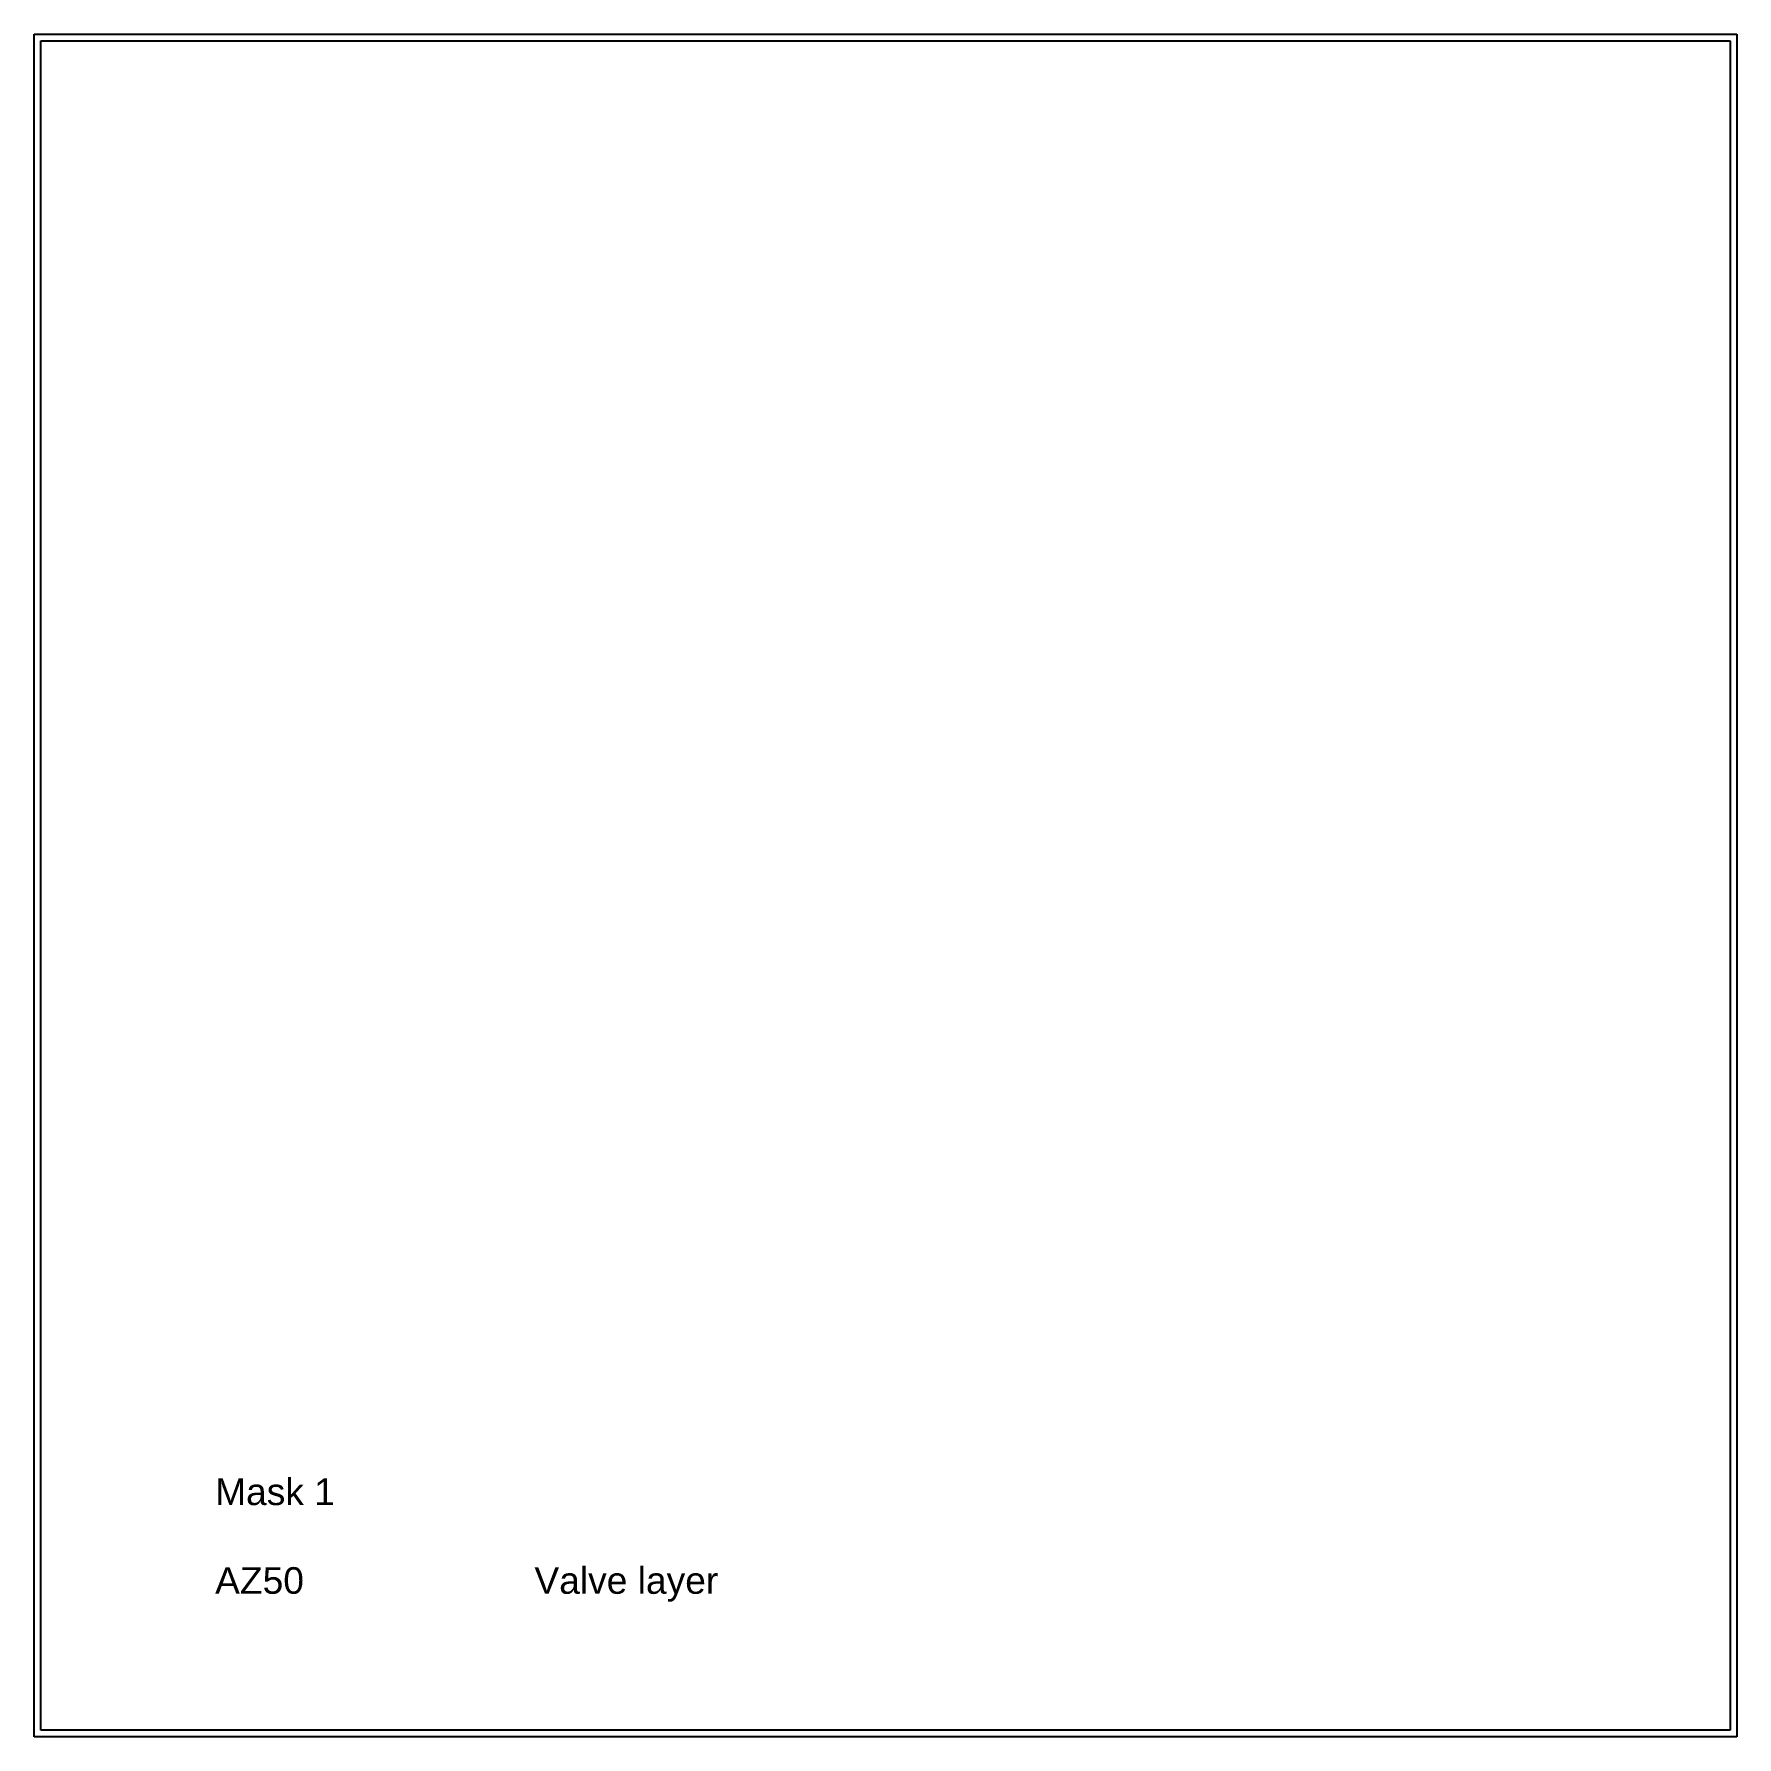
# Model space of a CAD drawing. Header units: millimetres. Extents: x -167437 to 196752, y 185 to 128185.
# Drawn here: x 68752 to 196752, y 185 to 128185 of the extents above; entities that cross this region are included whole.
import ezdxf

# ---------------------------------------------------------------- set-up
doc = ezdxf.new("R2010")
doc.units = ezdxf.units.MM
doc.layers.add('Flow - Clear', color=140, linetype='Continuous')
doc.styles.get("Standard").update_dxf_attribs({"font": 'arial.ttf'})

msp = doc.modelspace()

# ---------------------------------------------------------------- linework, layer by layer
at = {"layer": 'Flow - Clear'}
for p, q in [((68752, 128185), (196752, 128185)), ((68752, 185), (68752, 128185)), ((196752, 128185), (196752, 185)), ((69252, 127685), (196252, 127685)), ((69252, 685), (69252, 127685)), ((196252, 127685), (196252, 685)), ((196752, 185), (68752, 185)), ((196252, 685), (69252, 685))]:
    msp.add_line(p, q, dxfattribs=at)

# ---------------------------------------------------------------- texts
at = {"layer": 'Flow - Clear', "insert": (82362, 19613), "char_height": 2000, "attachment_point": 1}
msp.add_mtext_dynamic_manual_height_columns('Mask 1\\P\\PAZ50^I^I^IValve layer', width=40899.52, gutter_width=12.5, heights=[11453], dxfattribs=at)

doc.saveas('drawing.dxf')
